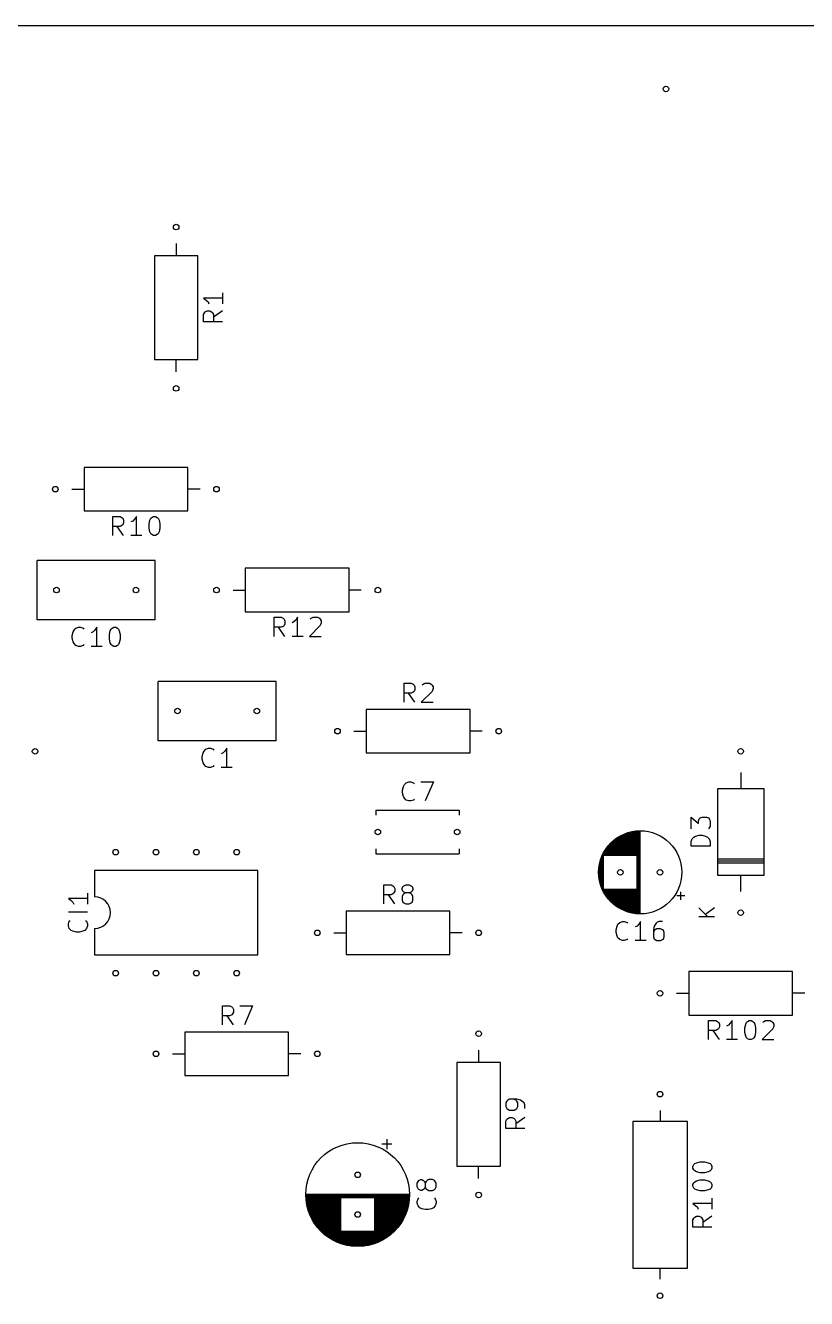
# Model space of a CAD drawing. Extents: x 0.79 to 9.84, y -6.5 to -0.79.
# Drawn here: x 2.663 to 4.601, y -3.944 to -0.787 of the extents above; entities that cross this region are included whole.
import ezdxf

# ---------------------------------------------------------------- set-up
doc = ezdxf.new("R2010")
doc.units = 0
doc.header["$MEASUREMENT"] = 0
doc.layers.add('BLACK', color=7, linetype='CONTINUOUS')

msp = doc.modelspace()

# ---------------------------------------------------------------- linework, layer by layer
at = {"layer": 'BLACK', "linetype": 'CONTINUOUS'}
for p, q in [((0.7874, -0.7874), (9.8425, -0.7874)), ((3.0374, -1.3283), (3.0374, -1.3587)), ((3.0913, -1.3587), (2.9835, -1.3587)), ((2.9835, -1.3587), (2.9835, -1.6161)), ((3.0913, -1.6161), (3.0913, -1.3587)), ((3.1523, -1.4503), (3.1523, -1.4773)), ((3.1523, -1.4638), (3.105, -1.4638)), ((3.105, -1.4638), (3.1118, -1.4683)), ((3.1118, -1.4683), (3.1163, -1.4728)), ((3.1163, -1.4728), (3.1185, -1.4773)), ((3.105, -1.5043), (3.1073, -1.4998)), ((3.105, -1.5223), (3.105, -1.5043)), ((3.1073, -1.4998), (3.1095, -1.4975)), ((3.1095, -1.4975), (3.114, -1.4953)), ((3.114, -1.4953), (3.1208, -1.4953)), ((3.1208, -1.4953), (3.1253, -1.4975)), ((3.1253, -1.4975), (3.1275, -1.4998)), ((3.1275, -1.4998), (3.1298, -1.5043)), ((3.1523, -1.4953), (3.1298, -1.511)), ((3.1298, -1.5043), (3.1298, -1.5223)), ((3.1523, -1.5223), (3.105, -1.5223)), ((2.9835, -1.6161), (3.0913, -1.6161)), ((3.0374, -1.6465), (3.0374, -1.6161)), ((3.0661, -1.8835), (2.8087, -1.8835)), ((2.8087, -1.8835), (2.8087, -1.9913)), ((3.0661, -1.9913), (3.0661, -1.8835)), ((2.7783, -1.9374), (2.8087, -1.9374)), ((3.0965, -1.9374), (3.0661, -1.9374)), ((2.8087, -1.9913), (3.0661, -1.9913)), ((2.88, -2.0523), (2.88, -2.005)), ((2.88, -2.005), (2.898, -2.005)), ((2.898, -2.005), (2.9025, -2.0073)), ((2.9025, -2.0073), (2.9048, -2.0095)), ((2.9048, -2.0095), (2.907, -2.014)), ((2.907, -2.014), (2.907, -2.0208)), ((2.9295, -2.0163), (2.925, -2.0185)), ((2.934, -2.0118), (2.9295, -2.0163)), ((2.9385, -2.005), (2.934, -2.0118)), ((2.9385, -2.0523), (2.9385, -2.005)), ((2.97, -2.023), (2.9723, -2.014)), ((2.9723, -2.014), (2.9745, -2.0095)), ((2.9745, -2.0095), (2.9768, -2.0073)), ((2.9768, -2.0073), (2.9813, -2.005)), ((2.9813, -2.005), (2.9858, -2.005)), ((2.9858, -2.005), (2.9903, -2.0073)), ((2.9903, -2.0073), (2.9925, -2.0095)), ((2.9925, -2.0095), (2.9948, -2.014)), ((2.9948, -2.014), (2.997, -2.023)), ((2.898, -2.0298), (2.88, -2.0298)), ((2.907, -2.0523), (2.8913, -2.0298)), ((2.9025, -2.0275), (2.898, -2.0298)), ((2.9048, -2.0253), (2.9025, -2.0275)), ((2.907, -2.0208), (2.9048, -2.0253)), ((2.97, -2.0343), (2.97, -2.023)), ((2.9723, -2.0433), (2.97, -2.0343)), ((2.9745, -2.0478), (2.9723, -2.0433)), ((2.9768, -2.05), (2.9745, -2.0478)), ((2.9813, -2.0523), (2.9768, -2.05)), ((2.9903, -2.05), (2.9858, -2.0523)), ((2.9925, -2.0478), (2.9903, -2.05)), ((2.9948, -2.0433), (2.9925, -2.0478)), ((2.997, -2.0343), (2.9948, -2.0433)), ((2.997, -2.023), (2.997, -2.0343)), ((2.952, -2.0523), (2.925, -2.0523)), ((2.9858, -2.0523), (2.9813, -2.0523)), ((2.9854, -2.1138), (2.6925, -2.1138)), ((2.6925, -2.261), (2.6925, -2.1138)), ((2.9854, -2.261), (2.9854, -2.1138)), ((3.4661, -2.1335), (3.2087, -2.1335)), ((3.2087, -2.1335), (3.2087, -2.2413)), ((3.4661, -2.2413), (3.4661, -2.1335)), ((3.1783, -2.1874), (3.2087, -2.1874)), ((3.4965, -2.1874), (3.4661, -2.1874)), ((3.2087, -2.2413), (3.4661, -2.2413)), ((2.9854, -2.261), (2.6925, -2.261)), ((3.28, -2.3023), (3.28, -2.255)), ((3.28, -2.255), (3.298, -2.255)), ((3.298, -2.255), (3.3025, -2.2573)), ((3.3025, -2.2573), (3.3048, -2.2595)), ((3.3048, -2.2595), (3.307, -2.264)), ((3.307, -2.2708), (3.3048, -2.2753)), ((3.307, -2.264), (3.307, -2.2708)), ((3.3295, -2.2663), (3.325, -2.2685)), ((3.334, -2.2618), (3.3295, -2.2663)), ((3.3385, -2.255), (3.334, -2.2618)), ((3.3385, -2.3023), (3.3385, -2.255)), ((3.37, -2.2595), (3.3723, -2.2573)), ((3.3723, -2.2573), (3.3768, -2.255)), ((3.3768, -2.255), (3.388, -2.255)), ((3.388, -2.255), (3.3925, -2.2573)), ((3.3925, -2.2573), (3.3948, -2.2595)), ((3.3948, -2.2595), (3.397, -2.264)), ((3.397, -2.2685), (3.3948, -2.2753)), ((3.397, -2.264), (3.397, -2.2685)), ((2.7794, -2.3001), (2.7816, -2.2911)), ((2.7794, -2.3068), (2.7794, -2.3001)), ((2.7816, -2.2911), (2.7839, -2.2866)), ((2.7839, -2.2866), (2.7884, -2.2821)), ((2.7884, -2.2821), (2.7951, -2.2798)), ((2.7951, -2.2798), (2.7996, -2.2798)), ((2.7996, -2.2798), (2.8064, -2.2821)), ((2.8064, -2.2821), (2.8086, -2.2843)), ((2.8311, -2.2911), (2.8266, -2.2933)), ((2.8356, -2.2866), (2.8311, -2.2911)), ((2.8401, -2.2798), (2.8356, -2.2866)), ((2.8401, -2.3271), (2.8401, -2.2798)), ((2.8716, -2.2978), (2.8738, -2.2888)), ((2.8716, -2.3091), (2.8716, -2.2978)), ((2.8738, -2.2888), (2.8761, -2.2843)), ((2.8761, -2.2843), (2.8783, -2.2821)), ((2.8783, -2.2821), (2.8828, -2.2798)), ((2.8828, -2.2798), (2.8873, -2.2798)), ((2.8873, -2.2798), (2.8918, -2.2821)), ((2.8918, -2.2821), (2.8941, -2.2843)), ((2.8941, -2.2843), (2.8963, -2.2888)), ((2.8963, -2.2888), (2.8986, -2.2978)), ((2.8986, -2.2978), (2.8986, -2.3091)), ((3.298, -2.2798), (3.28, -2.2798)), ((3.307, -2.3023), (3.2913, -2.2798)), ((3.3025, -2.2775), (3.298, -2.2798)), ((3.3048, -2.2753), (3.3025, -2.2775)), ((3.352, -2.3023), (3.325, -2.3023)), ((3.3948, -2.2753), (3.3678, -2.3023)), ((3.3678, -2.3023), (3.397, -2.3023)), ((2.7816, -2.3158), (2.7794, -2.3068)), ((2.7839, -2.3203), (2.7816, -2.3158)), ((2.7884, -2.3248), (2.7839, -2.3203)), ((2.7951, -2.3271), (2.7884, -2.3248)), ((2.7996, -2.3271), (2.7951, -2.3271)), ((2.8064, -2.3248), (2.7996, -2.3271)), ((2.8086, -2.3226), (2.8064, -2.3248)), ((2.8536, -2.3271), (2.8266, -2.3271)), ((2.8738, -2.3181), (2.8716, -2.3091)), ((2.8761, -2.3226), (2.8738, -2.3181)), ((2.8783, -2.3248), (2.8761, -2.3226)), ((2.8828, -2.3271), (2.8783, -2.3248)), ((2.8873, -2.3271), (2.8828, -2.3271)), ((2.8918, -2.3248), (2.8873, -2.3271)), ((2.8941, -2.3226), (2.8918, -2.3248)), ((2.8963, -2.3181), (2.8941, -2.3226)), ((2.8986, -2.3091), (2.8963, -2.3181)), ((3.2854, -2.4138), (2.9925, -2.4138)), ((2.9925, -2.561), (2.9925, -2.4138)), ((3.2854, -2.561), (3.2854, -2.4138)), ((3.6025, -2.4656), (3.6025, -2.4184)), ((3.6025, -2.4184), (3.6205, -2.4184)), ((3.6205, -2.4184), (3.625, -2.4206)), ((3.625, -2.4206), (3.6273, -2.4229)), ((3.6273, -2.4229), (3.6295, -2.4274)), ((3.6295, -2.4274), (3.6295, -2.4341)), ((3.6475, -2.4229), (3.6498, -2.4206)), ((3.6498, -2.4206), (3.6543, -2.4184)), ((3.6543, -2.4184), (3.6655, -2.4184)), ((3.6655, -2.4184), (3.67, -2.4206)), ((3.67, -2.4206), (3.6723, -2.4229)), ((3.6723, -2.4229), (3.6745, -2.4274)), ((3.6745, -2.4274), (3.6745, -2.4319)), ((3.6205, -2.4431), (3.6025, -2.4431)), ((3.6295, -2.4656), (3.6138, -2.4431)), ((3.625, -2.4409), (3.6205, -2.4431)), ((3.6273, -2.4386), (3.625, -2.4409)), ((3.6295, -2.4341), (3.6273, -2.4386)), ((3.6723, -2.4386), (3.6453, -2.4656)), ((3.6745, -2.4319), (3.6723, -2.4386)), ((3.5087, -2.4835), (3.5087, -2.5913)), ((3.7661, -2.4835), (3.5087, -2.4835)), ((3.6453, -2.4656), (3.6745, -2.4656)), ((3.7661, -2.5913), (3.7661, -2.4835)), ((3.4783, -2.5374), (3.5087, -2.5374)), ((3.7965, -2.5374), (3.7661, -2.5374)), ((3.2854, -2.561), (2.9925, -2.561)), ((3.1041, -2.5911), (3.1064, -2.5866)), ((3.1064, -2.5866), (3.1109, -2.5821)), ((3.1109, -2.5821), (3.1176, -2.5798)), ((3.1176, -2.5798), (3.1221, -2.5798)), ((3.1221, -2.5798), (3.1289, -2.5821)), ((3.1289, -2.5821), (3.1311, -2.5843)), ((3.1581, -2.5866), (3.1536, -2.5911)), ((3.1626, -2.5798), (3.1581, -2.5866)), ((3.1626, -2.6271), (3.1626, -2.5798)), ((3.1019, -2.6001), (3.1041, -2.5911)), ((3.1019, -2.6068), (3.1019, -2.6001)), ((3.1041, -2.6158), (3.1019, -2.6068)), ((3.1064, -2.6203), (3.1041, -2.6158)), ((3.1536, -2.5911), (3.1491, -2.5933)), ((3.5087, -2.5913), (3.7661, -2.5913)), ((3.1109, -2.6248), (3.1064, -2.6203)), ((3.1176, -2.6271), (3.1109, -2.6248)), ((3.1221, -2.6271), (3.1176, -2.6271)), ((3.1289, -2.6248), (3.1221, -2.6271)), ((3.1311, -2.6226), (3.1289, -2.6248)), ((3.1761, -2.6271), (3.1491, -2.6271)), ((4.4374, -2.6402), (4.4374, -2.6803)), ((3.5987, -2.6835), (3.601, -2.6745)), ((3.601, -2.6745), (3.6032, -2.67)), ((3.6032, -2.67), (3.6077, -2.6655)), ((3.6077, -2.6655), (3.6145, -2.6633)), ((3.6145, -2.6633), (3.619, -2.6633)), ((3.619, -2.6633), (3.6257, -2.6655)), ((3.6257, -2.6655), (3.628, -2.6678)), ((3.6437, -2.6633), (3.6752, -2.6633)), ((3.6752, -2.6633), (3.6549, -2.7105)), ((4.3795, -2.6803), (4.3795, -2.8945)), ((4.4953, -2.6803), (4.3795, -2.6803)), ((4.4953, -2.8945), (4.4953, -2.6803)), ((3.5987, -2.6903), (3.5987, -2.6835)), ((3.601, -2.6993), (3.5987, -2.6903)), ((3.6032, -2.7038), (3.601, -2.6993)), ((3.6077, -2.7083), (3.6032, -2.7038)), ((3.6145, -2.7105), (3.6077, -2.7083)), ((3.619, -2.7105), (3.6145, -2.7105)), ((3.6257, -2.7083), (3.619, -2.7105)), ((3.628, -2.706), (3.6257, -2.7083)), ((3.5327, -2.7335), (3.5327, -2.7459)), ((3.5327, -2.7335), (3.739, -2.7335)), ((3.739, -2.7335), (3.739, -2.7459)), ((4.3145, -2.7795), (4.3145, -2.7503)), ((4.3145, -2.7503), (4.3325, -2.766)), ((4.3325, -2.7593), (4.3347, -2.7548)), ((4.3325, -2.766), (4.3325, -2.7593)), ((4.3347, -2.7548), (4.337, -2.7525)), ((4.337, -2.7525), (4.3415, -2.7503)), ((4.3415, -2.7503), (4.3527, -2.7503)), ((4.3527, -2.7503), (4.3572, -2.7525)), ((4.3572, -2.7525), (4.3595, -2.7548)), ((4.3595, -2.7773), (4.3572, -2.7795)), ((4.3595, -2.7548), (4.3617, -2.7593)), ((4.3617, -2.7728), (4.3595, -2.7773)), ((4.3617, -2.7593), (4.3617, -2.7728)), ((4.1236, -2.8465), (4.1236, -2.8085)), ((4.1252, -2.8465), (4.1252, -2.8073)), ((4.1267, -2.8465), (4.1267, -2.8061)), ((4.1283, -2.8465), (4.1283, -2.8049)), ((4.1299, -2.8465), (4.1299, -2.8039)), ((4.1315, -2.8465), (4.1315, -2.8028)), ((4.133, -2.8465), (4.133, -2.8018)), ((4.1346, -2.8465), (4.1346, -2.8008)), ((4.1362, -2.8465), (4.1362, -2.7998)), ((4.1378, -2.8465), (4.1378, -2.7989)), ((4.1393, -2.8465), (4.1393, -2.7981)), ((4.1409, -2.8465), (4.1409, -2.7972)), ((4.1425, -2.8465), (4.1425, -2.7965)), ((4.1441, -2.8465), (4.1441, -2.7957)), ((4.1456, -2.8465), (4.1456, -2.795)), ((4.1472, -2.8465), (4.1472, -2.7943)), ((4.1488, -2.8465), (4.1488, -2.7936)), ((4.1504, -2.8465), (4.1504, -2.793)), ((4.1519, -2.8465), (4.1519, -2.7924)), ((4.1535, -2.8465), (4.1535, -2.7918)), ((4.1551, -2.8465), (4.1551, -2.7913)), ((4.1567, -2.8465), (4.1567, -2.7907)), ((4.1582, -2.8465), (4.1582, -2.7902)), ((4.1598, -2.8465), (4.1598, -2.7898)), ((4.1614, -2.8465), (4.1614, -2.7893)), ((4.163, -2.8465), (4.163, -2.7889)), ((4.1646, -2.8465), (4.1646, -2.7885)), ((4.1661, -2.8465), (4.1661, -2.7882)), ((4.1677, -2.8465), (4.1677, -2.7879)), ((4.1693, -2.8465), (4.1693, -2.7876)), ((4.1709, -2.8465), (4.1709, -2.7873)), ((4.1724, -2.8465), (4.1724, -2.787)), ((4.174, -2.8465), (4.174, -2.7868)), ((4.1756, -2.8465), (4.1756, -2.7866)), ((4.1772, -2.8465), (4.1772, -2.7864)), ((4.1787, -2.8465), (4.1787, -2.7863)), ((4.1803, -2.9887), (4.1803, -2.7861)), ((4.1819, -2.9888), (4.1819, -2.786)), ((4.1835, -2.9889), (4.1835, -2.7859)), ((4.185, -2.9889), (4.185, -2.7859)), ((4.1866, -2.989), (4.1866, -2.7858)), ((4.1882, -2.989), (4.1882, -2.7858)), ((4.3145, -2.811), (4.3167, -2.8043)), ((4.3167, -2.8043), (4.3212, -2.7998)), ((4.3212, -2.7998), (4.3257, -2.7975)), ((4.3257, -2.7975), (4.3347, -2.7953)), ((4.3347, -2.7953), (4.3415, -2.7953)), ((4.3415, -2.7953), (4.3505, -2.7975)), ((4.3505, -2.7975), (4.355, -2.7998)), ((4.355, -2.7998), (4.3595, -2.8043)), ((4.3595, -2.8043), (4.3617, -2.811)), ((3.5327, -2.8289), (3.5327, -2.8413)), ((3.739, -2.8289), (3.739, -2.8413)), ((4.0968, -2.9338), (4.0968, -2.841)), ((4.0984, -2.8465), (4.0984, -2.8381)), ((4.1, -2.8465), (4.1, -2.8355)), ((4.1015, -2.8465), (4.1015, -2.833)), ((4.1031, -2.8465), (4.1031, -2.8306)), ((4.1047, -2.8465), (4.1047, -2.8283)), ((4.1063, -2.8465), (4.1063, -2.8262)), ((4.1078, -2.8465), (4.1078, -2.8242)), ((4.1094, -2.8465), (4.1094, -2.8223)), ((4.111, -2.8465), (4.111, -2.8205)), ((4.1126, -2.8465), (4.1126, -2.8188)), ((4.1141, -2.8465), (4.1141, -2.8171)), ((4.1157, -2.8465), (4.1157, -2.8155)), ((4.1173, -2.8465), (4.1173, -2.814)), ((4.1189, -2.8465), (4.1189, -2.8126)), ((4.1204, -2.8465), (4.1204, -2.8111)), ((4.122, -2.8465), (4.122, -2.8098)), ((4.3145, -2.8223), (4.3145, -2.811)), ((4.3617, -2.8223), (4.3145, -2.8223)), ((4.3617, -2.811), (4.3617, -2.8223)), ((3.5327, -2.8413), (3.739, -2.8413)), ((4.0874, -2.9078), (4.0874, -2.867)), ((4.0889, -2.9141), (4.0889, -2.8607)), ((4.0905, -2.9191), (4.0905, -2.8557)), ((4.0921, -2.9234), (4.0921, -2.8514)), ((4.0937, -2.9272), (4.0937, -2.8476)), ((4.0952, -2.9306), (4.0952, -2.8442)), ((4.3795, -2.8543), (4.4953, -2.8543)), ((4.3795, -2.8591), (4.4953, -2.8591)), ((4.3795, -2.8638), (4.4953, -2.8638)), ((2.835, -2.8831), (2.835, -2.948)), ((3.2398, -2.8831), (2.835, -2.8831)), ((3.2398, -3.0917), (3.2398, -2.8831)), ((4.0858, -2.8986), (4.0858, -2.8762)), ((4.3795, -2.8945), (4.4953, -2.8945)), ((4.4374, -2.9346), (4.4374, -2.8945)), ((3.5525, -2.9656), (3.5525, -2.9184)), ((3.5525, -2.9184), (3.5705, -2.9184)), ((3.5705, -2.9184), (3.575, -2.9206)), ((3.575, -2.9206), (3.5773, -2.9229)), ((3.5773, -2.9229), (3.5795, -2.9274)), ((3.5795, -2.9341), (3.5773, -2.9386)), ((3.5795, -2.9274), (3.5795, -2.9341)), ((3.5975, -2.9274), (3.5998, -2.9229)), ((3.5975, -2.9296), (3.5975, -2.9274)), ((3.5998, -2.9341), (3.5975, -2.9296)), ((3.5998, -2.9229), (3.602, -2.9206)), ((3.602, -2.9364), (3.5998, -2.9341)), ((3.602, -2.9206), (3.6065, -2.9184)), ((3.6065, -2.9184), (3.6155, -2.9184)), ((3.6155, -2.9184), (3.62, -2.9206)), ((3.62, -2.9206), (3.6223, -2.9229)), ((3.6223, -2.9341), (3.62, -2.9364)), ((3.6223, -2.9229), (3.6245, -2.9274)), ((3.6245, -2.9296), (3.6223, -2.9341)), ((3.6245, -2.9274), (3.6245, -2.9296)), ((4.0984, -2.9367), (4.0984, -2.9283)), ((4.1, -2.9393), (4.1, -2.9283)), ((4.1015, -2.9419), (4.1015, -2.9283)), ((4.1031, -2.9442), (4.1031, -2.9283)), ((4.1047, -2.9465), (4.1047, -2.9283)), ((4.1063, -2.9486), (4.1063, -2.9283)), ((4.1078, -2.9506), (4.1078, -2.9283)), ((4.1094, -2.9525), (4.1094, -2.9283)), ((4.111, -2.9543), (4.111, -2.9283)), ((4.1126, -2.956), (4.1126, -2.9283)), ((4.1141, -2.9577), (4.1141, -2.9283)), ((4.1157, -2.9593), (4.1157, -2.9283)), ((4.1173, -2.9608), (4.1173, -2.9283)), ((4.1189, -2.9622), (4.1189, -2.9283)), ((4.1204, -2.9637), (4.1204, -2.9283)), ((4.122, -2.965), (4.122, -2.9283)), ((4.1236, -2.9663), (4.1236, -2.9283)), ((4.1252, -2.9675), (4.1252, -2.9283)), ((4.1267, -2.9687), (4.1267, -2.9283)), ((4.1283, -2.9699), (4.1283, -2.9283)), ((4.1299, -2.9709), (4.1299, -2.9283)), ((4.1315, -2.972), (4.1315, -2.9283)), ((4.133, -2.973), (4.133, -2.9283)), ((4.1346, -2.974), (4.1346, -2.9283)), ((4.1362, -2.975), (4.1362, -2.9283)), ((4.1378, -2.9759), (4.1378, -2.9283)), ((4.1393, -2.9767), (4.1393, -2.9283)), ((4.1409, -2.9776), (4.1409, -2.9283)), ((4.1425, -2.9783), (4.1425, -2.9283)), ((4.1441, -2.9791), (4.1441, -2.9283)), ((4.1456, -2.9798), (4.1456, -2.9283)), ((4.1472, -2.9805), (4.1472, -2.9283)), ((4.1488, -2.9812), (4.1488, -2.9283)), ((4.1504, -2.9818), (4.1504, -2.9283)), ((4.1519, -2.9824), (4.1519, -2.9283)), ((4.1535, -2.983), (4.1535, -2.9283)), ((4.1551, -2.9835), (4.1551, -2.9283)), ((4.1567, -2.9841), (4.1567, -2.9283)), ((4.1582, -2.9846), (4.1582, -2.9283)), ((4.1598, -2.985), (4.1598, -2.9283)), ((4.1614, -2.9855), (4.1614, -2.9283)), ((4.163, -2.9859), (4.163, -2.9283)), ((4.1646, -2.9863), (4.1646, -2.9283)), ((4.1661, -2.9866), (4.1661, -2.9283)), ((4.1677, -2.9869), (4.1677, -2.9283)), ((4.1693, -2.9872), (4.1693, -2.9283)), ((4.1709, -2.9875), (4.1709, -2.9283)), ((4.1724, -2.9878), (4.1724, -2.9283)), ((4.174, -2.988), (4.174, -2.9283)), ((4.1756, -2.9882), (4.1756, -2.9283)), ((4.1772, -2.9884), (4.1772, -2.9283)), ((4.1787, -2.9885), (4.1787, -2.9283)), ((4.2888, -2.9553), (4.2888, -2.9356)), ((2.8172, -2.9525), (2.77, -2.9525)), ((2.77, -2.9525), (2.7767, -2.957)), ((2.7767, -2.957), (2.7812, -2.9615)), ((2.7812, -2.9615), (2.7835, -2.966)), ((2.8172, -2.939), (2.8172, -2.966)), ((3.5705, -2.9431), (3.5525, -2.9431)), ((3.5795, -2.9656), (3.5638, -2.9431)), ((3.575, -2.9409), (3.5705, -2.9431)), ((3.5773, -2.9386), (3.575, -2.9409)), ((3.5998, -2.9431), (3.5975, -2.9476)), ((3.5975, -2.9476), (3.5975, -2.9566)), ((3.5975, -2.9566), (3.5998, -2.9611)), ((3.602, -2.9409), (3.5998, -2.9431)), ((3.5998, -2.9611), (3.602, -2.9634)), ((3.6065, -2.9386), (3.602, -2.9364)), ((3.6065, -2.9386), (3.602, -2.9409)), ((3.602, -2.9634), (3.6065, -2.9656)), ((3.6155, -2.9386), (3.6065, -2.9386)), ((3.6065, -2.9656), (3.6155, -2.9656)), ((3.62, -2.9364), (3.6155, -2.9386)), ((3.62, -2.9409), (3.6155, -2.9386)), ((3.6155, -2.9656), (3.62, -2.9634)), ((3.6223, -2.9431), (3.62, -2.9409)), ((3.62, -2.9634), (3.6223, -2.9611)), ((3.6245, -2.9476), (3.6223, -2.9431)), ((3.6223, -2.9611), (3.6245, -2.9566)), ((3.6245, -2.9566), (3.6245, -2.9476)), ((4.2986, -2.9455), (4.2789, -2.9455)), ((2.8172, -2.9863), (2.77, -2.9863)), ((3.4587, -2.9835), (3.4587, -3.0913)), ((3.7161, -2.9835), (3.4587, -2.9835)), ((3.7161, -3.0913), (3.7161, -2.9835)), ((4.3333, -2.9752), (4.3558, -2.9977)), ((4.3726, -2.9977), (4.3333, -2.9977)), ((4.3726, -2.9752), (4.3501, -2.9921)), ((2.77, -3.0155), (2.7722, -3.0088)), ((2.77, -3.02), (2.77, -3.0155)), ((2.7722, -3.0268), (2.77, -3.02)), ((2.7722, -3.0088), (2.7745, -3.0065)), ((2.7767, -3.0313), (2.7722, -3.0268)), ((2.815, -3.0268), (2.8105, -3.0313)), ((2.8127, -3.0065), (2.815, -3.0088)), ((2.815, -3.0088), (2.8172, -3.0155)), ((2.8172, -3.02), (2.815, -3.0268)), ((2.8172, -3.0155), (2.8172, -3.02)), ((2.835, -3.0268), (2.835, -3.0917)), ((4.1286, -3.0296), (4.1308, -3.0206)), ((4.1286, -3.0363), (4.1286, -3.0296)), ((4.1308, -3.0206), (4.1331, -3.0161)), ((4.1331, -3.0161), (4.1376, -3.0116)), ((4.1376, -3.0116), (4.1443, -3.0093)), ((4.1443, -3.0093), (4.1488, -3.0093)), ((4.1488, -3.0093), (4.1556, -3.0116)), ((4.1556, -3.0116), (4.1578, -3.0138)), ((4.1803, -3.0206), (4.1758, -3.0228)), ((4.1848, -3.0161), (4.1803, -3.0206)), ((4.1893, -3.0093), (4.1848, -3.0161)), ((4.1893, -3.0566), (4.1893, -3.0093)), ((4.2231, -3.0206), (4.2208, -3.0296)), ((4.2208, -3.0296), (4.2208, -3.0476)), ((4.2276, -3.0138), (4.2231, -3.0206)), ((4.2253, -3.0296), (4.2231, -3.0318)), ((4.2298, -3.0273), (4.2253, -3.0296)), ((4.2298, -3.0116), (4.2276, -3.0138)), ((4.2343, -3.0093), (4.2298, -3.0116)), ((4.2388, -3.0273), (4.2298, -3.0273)), ((4.2433, -3.0093), (4.2343, -3.0093)), ((4.2433, -3.0296), (4.2388, -3.0273)), ((4.2456, -3.0318), (4.2433, -3.0296)), ((2.7812, -3.0335), (2.7767, -3.0313)), ((2.7902, -3.0358), (2.7812, -3.0335)), ((2.797, -3.0358), (2.7902, -3.0358)), ((2.806, -3.0335), (2.797, -3.0358)), ((2.8105, -3.0313), (2.806, -3.0335)), ((3.4283, -3.0374), (3.4587, -3.0374)), ((3.7465, -3.0374), (3.7161, -3.0374)), ((4.1308, -3.0453), (4.1286, -3.0363)), ((4.1331, -3.0498), (4.1308, -3.0453)), ((4.1376, -3.0543), (4.1331, -3.0498)), ((4.1443, -3.0566), (4.1376, -3.0543)), ((4.1488, -3.0566), (4.1443, -3.0566)), ((4.1556, -3.0543), (4.1488, -3.0566)), ((4.1578, -3.0521), (4.1556, -3.0543)), ((4.2028, -3.0566), (4.1758, -3.0566)), ((4.2231, -3.0318), (4.2208, -3.0363)), ((4.2208, -3.0476), (4.2231, -3.0521)), ((4.2231, -3.0521), (4.2253, -3.0543)), ((4.2253, -3.0543), (4.2298, -3.0566)), ((4.2298, -3.0566), (4.2388, -3.0566)), ((4.2388, -3.0566), (4.2433, -3.0543)), ((4.2433, -3.0543), (4.2456, -3.0521)), ((4.2478, -3.0363), (4.2456, -3.0318)), ((4.2456, -3.0521), (4.2478, -3.0476)), ((4.2478, -3.0476), (4.2478, -3.0363)), ((2.835, -3.0917), (3.2398, -3.0917)), ((3.4587, -3.0913), (3.7161, -3.0913)), ((4.5661, -3.1335), (4.3087, -3.1335)), ((4.3087, -3.1335), (4.3087, -3.2413)), ((4.5661, -3.2413), (4.5661, -3.1335)), ((4.2783, -3.1874), (4.3087, -3.1874)), ((4.5965, -3.1874), (4.5661, -3.1874)), ((3.1525, -3.2656), (3.1525, -3.2184)), ((3.1525, -3.2184), (3.1705, -3.2184)), ((3.1705, -3.2184), (3.175, -3.2206)), ((3.1953, -3.2184), (3.2268, -3.2184)), ((3.2268, -3.2184), (3.2065, -3.2656)), ((3.1705, -3.2431), (3.1525, -3.2431)), ((3.1795, -3.2656), (3.1638, -3.2431)), ((3.175, -3.2409), (3.1705, -3.2431)), ((3.175, -3.2206), (3.1773, -3.2229)), ((3.1773, -3.2386), (3.175, -3.2409)), ((3.1773, -3.2229), (3.1795, -3.2274)), ((3.1795, -3.2341), (3.1773, -3.2386)), ((3.1795, -3.2274), (3.1795, -3.2341)), ((4.3087, -3.2413), (4.5661, -3.2413)), ((4.3575, -3.3023), (4.3575, -3.255)), ((4.3575, -3.255), (4.3755, -3.255)), ((4.3755, -3.2798), (4.3575, -3.2798)), ((4.3845, -3.3023), (4.3688, -3.2798)), ((4.3755, -3.255), (4.38, -3.2573)), ((4.38, -3.2775), (4.3755, -3.2798)), ((4.38, -3.2573), (4.3823, -3.2595)), ((4.3823, -3.2753), (4.38, -3.2775)), ((4.3823, -3.2595), (4.3845, -3.264)), ((4.3845, -3.2708), (4.3823, -3.2753)), ((4.3845, -3.264), (4.3845, -3.2708)), ((4.407, -3.2663), (4.4025, -3.2685)), ((4.4115, -3.2618), (4.407, -3.2663)), ((4.416, -3.255), (4.4115, -3.2618)), ((4.416, -3.3023), (4.416, -3.255)), ((4.4475, -3.273), (4.4498, -3.264)), ((4.4475, -3.2843), (4.4475, -3.273)), ((4.4498, -3.264), (4.452, -3.2595)), ((4.452, -3.2595), (4.4543, -3.2573)), ((4.4543, -3.2573), (4.4588, -3.255)), ((4.4588, -3.255), (4.4633, -3.255)), ((4.4633, -3.255), (4.4678, -3.2573)), ((4.4678, -3.2573), (4.47, -3.2595)), ((4.47, -3.2595), (4.4723, -3.264)), ((4.4723, -3.264), (4.4745, -3.273)), ((4.4745, -3.273), (4.4745, -3.2843)), ((4.5173, -3.2753), (4.4903, -3.3023)), ((4.4925, -3.2595), (4.4948, -3.2573)), ((4.4948, -3.2573), (4.4993, -3.255)), ((4.4993, -3.255), (4.5105, -3.255)), ((4.5105, -3.255), (4.515, -3.2573)), ((4.515, -3.2573), (4.5173, -3.2595)), ((4.5173, -3.2595), (4.5195, -3.264)), ((4.5195, -3.2685), (4.5173, -3.2753)), ((4.5195, -3.264), (4.5195, -3.2685)), ((3.0587, -3.2835), (3.0587, -3.3913)), ((3.3161, -3.2835), (3.0587, -3.2835)), ((3.3161, -3.3913), (3.3161, -3.2835)), ((4.4295, -3.3023), (4.4025, -3.3023)), ((4.4498, -3.2933), (4.4475, -3.2843)), ((4.452, -3.2978), (4.4498, -3.2933)), ((4.4543, -3.3), (4.452, -3.2978)), ((4.4588, -3.3023), (4.4543, -3.3)), ((4.4633, -3.3023), (4.4588, -3.3023)), ((4.4678, -3.3), (4.4633, -3.3023)), ((4.47, -3.2978), (4.4678, -3.3)), ((4.4723, -3.2933), (4.47, -3.2978)), ((4.4745, -3.2843), (4.4723, -3.2933)), ((4.4903, -3.3023), (4.5195, -3.3023)), ((3.0283, -3.3374), (3.0587, -3.3374)), ((3.3465, -3.3374), (3.3161, -3.3374)), ((3.7874, -3.3283), (3.7874, -3.3587)), ((3.8413, -3.3587), (3.7335, -3.3587)), ((3.7335, -3.3587), (3.7335, -3.6161)), ((3.8413, -3.6161), (3.8413, -3.3587)), ((3.0587, -3.3913), (3.3161, -3.3913)), ((3.8573, -3.4548), (3.855, -3.4593)), ((3.855, -3.4593), (3.855, -3.4683)), ((3.855, -3.4683), (3.8573, -3.4728)), ((3.8595, -3.4525), (3.8573, -3.4548)), ((3.864, -3.4503), (3.8595, -3.4525)), ((3.882, -3.4503), (3.864, -3.4503)), ((3.8798, -3.4525), (3.8753, -3.4503)), ((3.882, -3.4548), (3.8798, -3.4525)), ((3.891, -3.4525), (3.882, -3.4503)), ((3.8843, -3.4593), (3.882, -3.4548)), ((3.882, -3.4728), (3.8843, -3.4683)), ((3.8843, -3.4683), (3.8843, -3.4593)), ((3.8978, -3.457), (3.891, -3.4525)), ((3.9, -3.4593), (3.8978, -3.457)), ((3.9023, -3.4638), (3.9, -3.4593)), ((3.9023, -3.4728), (3.9023, -3.4638)), ((3.855, -3.5043), (3.8573, -3.4998)), ((3.8573, -3.4728), (3.8595, -3.475)), ((3.8573, -3.4998), (3.8595, -3.4975)), ((3.8595, -3.475), (3.864, -3.4773)), ((3.8595, -3.4975), (3.864, -3.4953)), ((3.864, -3.4773), (3.8753, -3.4773)), ((3.864, -3.4953), (3.8708, -3.4953)), ((3.8708, -3.4953), (3.8753, -3.4975)), ((3.8753, -3.4773), (3.8798, -3.475)), ((3.8753, -3.4975), (3.8775, -3.4998)), ((3.8775, -3.4998), (3.8798, -3.5043)), ((3.8798, -3.475), (3.882, -3.4728)), ((3.9023, -3.4953), (3.8798, -3.511)), ((4.2374, -3.4783), (4.2374, -3.5055)), ((3.855, -3.5223), (3.855, -3.5043)), ((3.9023, -3.5223), (3.855, -3.5223)), ((3.8798, -3.5043), (3.8798, -3.5223)), ((4.3051, -3.5055), (4.1697, -3.5055)), ((4.1697, -3.5055), (4.1697, -3.8693)), ((4.3051, -3.8693), (4.3051, -3.5055)), ((3.5722, -3.5612), (3.5474, -3.5612)), ((3.5598, -3.5488), (3.5598, -3.5736)), ((3.7335, -3.6161), (3.8413, -3.6161)), ((3.7874, -3.6465), (3.7874, -3.6161)), ((4.3188, -3.6165), (4.321, -3.612)), ((4.3188, -3.621), (4.3188, -3.6165)), ((4.321, -3.6255), (4.3188, -3.621)), ((4.321, -3.612), (4.3233, -3.6098)), ((4.3233, -3.6278), (4.321, -3.6255)), ((4.3233, -3.6098), (4.3278, -3.6075)), ((4.3278, -3.63), (4.3233, -3.6278)), ((4.3278, -3.6075), (4.3368, -3.6053)), ((4.3368, -3.6323), (4.3278, -3.63)), ((4.3368, -3.6053), (4.348, -3.6053)), ((4.348, -3.6053), (4.357, -3.6075)), ((4.357, -3.63), (4.348, -3.6323)), ((4.357, -3.6075), (4.3615, -3.6098)), ((4.3615, -3.6278), (4.357, -3.63)), ((4.3615, -3.6098), (4.3638, -3.612)), ((4.3638, -3.6255), (4.3615, -3.6278)), ((4.3638, -3.612), (4.366, -3.6165)), ((4.366, -3.621), (4.3638, -3.6255)), ((4.366, -3.6165), (4.366, -3.621)), ((3.6349, -3.6585), (3.6372, -3.654)), ((3.6349, -3.6675), (3.6349, -3.6585)), ((3.6372, -3.654), (3.6394, -3.6517)), ((3.6394, -3.6517), (3.6439, -3.6495)), ((3.6439, -3.6495), (3.6462, -3.6495)), ((3.6462, -3.6495), (3.6507, -3.6517)), ((3.6507, -3.6517), (3.6529, -3.654)), ((3.6529, -3.654), (3.6552, -3.6585)), ((3.6574, -3.654), (3.6552, -3.6585)), ((3.6552, -3.6585), (3.6552, -3.6675)), ((3.6597, -3.6517), (3.6574, -3.654)), ((3.6642, -3.6495), (3.6597, -3.6517)), ((3.6732, -3.6495), (3.6642, -3.6495)), ((3.6777, -3.6517), (3.6732, -3.6495)), ((3.6799, -3.654), (3.6777, -3.6517)), ((3.6822, -3.6585), (3.6799, -3.654)), ((3.6822, -3.6675), (3.6822, -3.6585)), ((4.3188, -3.6615), (4.321, -3.657)), ((4.3188, -3.666), (4.3188, -3.6615)), ((4.321, -3.657), (4.3233, -3.6548)), ((4.3233, -3.6548), (4.3278, -3.6525)), ((4.3278, -3.6525), (4.3368, -3.6503)), ((4.348, -3.6323), (4.3368, -3.6323)), ((4.3368, -3.6503), (4.348, -3.6503)), ((4.348, -3.6503), (4.357, -3.6525)), ((4.357, -3.6525), (4.3615, -3.6548)), ((4.3615, -3.6548), (4.3638, -3.657)), ((4.3638, -3.657), (4.366, -3.6615)), ((4.366, -3.6615), (4.366, -3.666)), ((3.6146, -3.6866), (3.3602, -3.6866)), ((3.6146, -3.6882), (3.3602, -3.6882)), ((3.6146, -3.6898), (3.3602, -3.6898)), ((3.6145, -3.6913), (3.3603, -3.6913)), ((3.6144, -3.6929), (3.3604, -3.6929)), ((3.6372, -3.672), (3.6349, -3.6675)), ((3.6394, -3.6742), (3.6372, -3.672)), ((3.6439, -3.6765), (3.6394, -3.6742)), ((3.6462, -3.6765), (3.6439, -3.6765)), ((3.6507, -3.6742), (3.6462, -3.6765)), ((3.6529, -3.672), (3.6507, -3.6742)), ((3.6552, -3.6675), (3.6529, -3.672)), ((3.6552, -3.6675), (3.6574, -3.672)), ((3.6574, -3.672), (3.6597, -3.6742)), ((3.6597, -3.6742), (3.6642, -3.6765)), ((3.6642, -3.6765), (3.6732, -3.6765)), ((3.6732, -3.6765), (3.6777, -3.6742)), ((3.6777, -3.6742), (3.6799, -3.672)), ((3.6799, -3.672), (3.6822, -3.6675)), ((4.321, -3.6705), (4.3188, -3.666)), ((4.3233, -3.6728), (4.321, -3.6705)), ((4.3278, -3.675), (4.3233, -3.6728)), ((4.3368, -3.6773), (4.3278, -3.675)), ((4.348, -3.6773), (4.3368, -3.6773)), ((4.357, -3.675), (4.348, -3.6773)), ((4.3615, -3.6728), (4.357, -3.675)), ((4.3638, -3.6705), (4.3615, -3.6728)), ((4.366, -3.666), (4.3638, -3.6705)), ((3.6143, -3.6945), (3.3605, -3.6945)), ((3.4465, -3.6961), (3.3606, -3.6961)), ((3.4465, -3.6976), (3.3607, -3.6976)), ((3.4465, -3.6992), (3.3608, -3.6992)), ((3.4465, -3.7008), (3.361, -3.7008)), ((3.4465, -3.7024), (3.3612, -3.7024)), ((3.4465, -3.7039), (3.3614, -3.7039)), ((3.4465, -3.7055), (3.3616, -3.7055)), ((3.4465, -3.7071), (3.3619, -3.7071)), ((3.4465, -3.7087), (3.3621, -3.7087)), ((3.4465, -3.7102), (3.3624, -3.7102)), ((3.4465, -3.7118), (3.3627, -3.7118)), ((3.4465, -3.7134), (3.363, -3.7134)), ((3.4465, -3.715), (3.3634, -3.715)), ((3.4465, -3.7166), (3.3637, -3.7166)), ((3.4465, -3.7181), (3.3641, -3.7181)), ((3.4465, -3.7197), (3.3645, -3.7197)), ((3.4465, -3.7213), (3.365, -3.7213)), ((3.4465, -3.7229), (3.3654, -3.7229)), ((3.4465, -3.7244), (3.3659, -3.7244)), ((3.6143, -3.6961), (3.5283, -3.6961)), ((3.6141, -3.6976), (3.5283, -3.6976)), ((3.614, -3.6992), (3.5283, -3.6992)), ((3.6138, -3.7008), (3.5283, -3.7008)), ((3.6136, -3.7024), (3.5283, -3.7024)), ((3.6134, -3.7039), (3.5283, -3.7039)), ((3.6132, -3.7055), (3.5283, -3.7055)), ((3.613, -3.7071), (3.5283, -3.7071)), ((3.6127, -3.7087), (3.5283, -3.7087)), ((3.6124, -3.7102), (3.5283, -3.7102)), ((3.6121, -3.7118), (3.5283, -3.7118)), ((3.6118, -3.7134), (3.5283, -3.7134)), ((3.6114, -3.715), (3.5283, -3.715)), ((3.6111, -3.7166), (3.5283, -3.7166)), ((3.6107, -3.7181), (3.5283, -3.7181)), ((3.6103, -3.7197), (3.5283, -3.7197)), ((3.6098, -3.7213), (3.5283, -3.7213)), ((3.6094, -3.7229), (3.5283, -3.7229)), ((3.6089, -3.7244), (3.5283, -3.7244)), ((3.6349, -3.7035), (3.6372, -3.6967)), ((3.6349, -3.708), (3.6349, -3.7035)), ((3.6372, -3.7147), (3.6349, -3.708)), ((3.6372, -3.6967), (3.6394, -3.6945)), ((3.6417, -3.7192), (3.6372, -3.7147)), ((3.6462, -3.7215), (3.6417, -3.7192)), ((3.6552, -3.7237), (3.6462, -3.7215)), ((3.6619, -3.7237), (3.6552, -3.7237)), ((3.6709, -3.7215), (3.6619, -3.7237)), ((3.6754, -3.7192), (3.6709, -3.7215)), ((3.6799, -3.7147), (3.6754, -3.7192)), ((3.6777, -3.6945), (3.6799, -3.6967)), ((3.6799, -3.6967), (3.6822, -3.7035)), ((3.6822, -3.708), (3.6799, -3.7147)), ((3.6822, -3.7035), (3.6822, -3.708)), ((4.366, -3.7088), (4.3188, -3.7088)), ((4.3188, -3.7088), (4.3255, -3.7133)), ((4.3255, -3.7133), (4.33, -3.7178)), ((4.33, -3.7178), (4.3323, -3.7223)), ((4.366, -3.6953), (4.366, -3.7223)), ((3.4465, -3.726), (3.3664, -3.726)), ((3.4465, -3.7276), (3.3669, -3.7276)), ((3.4465, -3.7292), (3.3674, -3.7292)), ((3.4465, -3.7307), (3.368, -3.7307)), ((3.4465, -3.7323), (3.3686, -3.7323)), ((3.4465, -3.7339), (3.3692, -3.7339)), ((3.4465, -3.7355), (3.3698, -3.7355)), ((3.4465, -3.737), (3.3705, -3.737)), ((3.4465, -3.7386), (3.3712, -3.7386)), ((3.4465, -3.7402), (3.3719, -3.7402)), ((3.4465, -3.7418), (3.3726, -3.7418)), ((3.4465, -3.7433), (3.3734, -3.7433)), ((3.4465, -3.7449), (3.3742, -3.7449)), ((3.4465, -3.7465), (3.375, -3.7465)), ((3.4465, -3.7481), (3.3758, -3.7481)), ((3.4465, -3.7496), (3.3767, -3.7496)), ((3.4465, -3.7512), (3.3776, -3.7512)), ((3.4465, -3.7528), (3.3785, -3.7528)), ((3.4465, -3.7544), (3.3794, -3.7544)), ((3.4465, -3.7559), (3.3805, -3.7559)), ((3.6084, -3.726), (3.5283, -3.726)), ((3.6079, -3.7276), (3.5283, -3.7276)), ((3.6074, -3.7292), (3.5283, -3.7292)), ((3.6068, -3.7307), (3.5283, -3.7307)), ((3.6062, -3.7323), (3.5283, -3.7323)), ((3.6056, -3.7339), (3.5283, -3.7339)), ((3.605, -3.7355), (3.5283, -3.7355)), ((3.6043, -3.737), (3.5283, -3.737)), ((3.6036, -3.7386), (3.5283, -3.7386)), ((3.6029, -3.7402), (3.5283, -3.7402)), ((3.6022, -3.7418), (3.5283, -3.7418)), ((3.6014, -3.7433), (3.5283, -3.7433)), ((3.6006, -3.7449), (3.5283, -3.7449)), ((3.5998, -3.7465), (3.5283, -3.7465)), ((3.599, -3.7481), (3.5283, -3.7481)), ((3.5981, -3.7496), (3.5283, -3.7496)), ((3.5972, -3.7512), (3.5283, -3.7512)), ((3.5963, -3.7528), (3.5283, -3.7528)), ((3.5954, -3.7544), (3.5283, -3.7544)), ((3.5943, -3.7559), (3.5283, -3.7559)), ((4.3188, -3.7493), (4.321, -3.7448)), ((4.3188, -3.7673), (4.3188, -3.7493)), ((4.321, -3.7448), (4.3233, -3.7425)), ((4.3233, -3.7425), (4.3278, -3.7403)), ((4.3278, -3.7403), (4.3345, -3.7403)), ((4.3345, -3.7403), (4.339, -3.7425)), ((4.339, -3.7425), (4.3413, -3.7448)), ((4.3413, -3.7448), (4.3435, -3.7493)), ((4.366, -3.7403), (4.3435, -3.756)), ((4.3435, -3.7493), (4.3435, -3.7673)), ((3.4465, -3.7575), (3.3815, -3.7575)), ((3.4465, -3.7591), (3.3825, -3.7591)), ((3.4465, -3.7607), (3.3836, -3.7607)), ((3.4465, -3.7622), (3.3848, -3.7622)), ((3.4465, -3.7638), (3.3859, -3.7638)), ((3.4465, -3.7654), (3.3871, -3.7654)), ((3.4465, -3.767), (3.3883, -3.767)), ((3.4465, -3.7685), (3.3896, -3.7685)), ((3.4465, -3.7701), (3.3909, -3.7701)), ((3.4465, -3.7717), (3.3923, -3.7717)), ((3.4465, -3.7733), (3.3937, -3.7733)), ((3.4465, -3.7748), (3.3952, -3.7748)), ((3.4465, -3.7764), (3.3967, -3.7764)), ((3.5766, -3.778), (3.3982, -3.778)), ((3.575, -3.7796), (3.3998, -3.7796)), ((3.5733, -3.7811), (3.4015, -3.7811)), ((3.5715, -3.7827), (3.4033, -3.7827)), ((3.5698, -3.7843), (3.405, -3.7843)), ((3.5679, -3.7859), (3.4069, -3.7859)), ((3.5659, -3.7874), (3.4089, -3.7874)), ((3.5933, -3.7575), (3.5283, -3.7575)), ((3.5923, -3.7591), (3.5283, -3.7591)), ((3.5912, -3.7607), (3.5283, -3.7607)), ((3.59, -3.7622), (3.5283, -3.7622)), ((3.5889, -3.7638), (3.5283, -3.7638)), ((3.5877, -3.7654), (3.5283, -3.7654)), ((3.5865, -3.767), (3.5283, -3.767)), ((3.5852, -3.7685), (3.5283, -3.7685)), ((3.5839, -3.7701), (3.5283, -3.7701)), ((3.5825, -3.7717), (3.5283, -3.7717)), ((3.5811, -3.7733), (3.5283, -3.7733)), ((3.5796, -3.7748), (3.5283, -3.7748)), ((3.5781, -3.7764), (3.5283, -3.7764)), ((4.366, -3.7673), (4.3188, -3.7673)), ((3.5639, -3.789), (3.4109, -3.789)), ((3.5618, -3.7906), (3.413, -3.7906)), ((3.5596, -3.7922), (3.4152, -3.7922)), ((3.5573, -3.7937), (3.4175, -3.7937)), ((3.5549, -3.7953), (3.4199, -3.7953)), ((3.5524, -3.7969), (3.4224, -3.7969)), ((3.5496, -3.7985), (3.4252, -3.7985)), ((3.5468, -3.8), (3.428, -3.8)), ((3.5438, -3.8016), (3.431, -3.8016)), ((3.5406, -3.8032), (3.4343, -3.8032)), ((3.5371, -3.8048), (3.4377, -3.8048)), ((3.5333, -3.8063), (3.4415, -3.8063)), ((3.5291, -3.8079), (3.4457, -3.8079)), ((3.5244, -3.8095), (3.4504, -3.8095)), ((3.519, -3.8111), (3.4558, -3.8111)), ((3.5123, -3.8126), (3.4625, -3.8126)), ((3.5032, -3.8142), (3.4716, -3.8142)), ((4.1697, -3.8693), (4.3051, -3.8693)), ((4.2374, -3.8965), (4.2374, -3.8693))]:
    msp.add_line(p, q, dxfattribs=at)
at = {"layer": 'BLACK'}
for centre, radius in [((4.1882, -2.8874), 0.1031), ((3.4874, -3.6866), 0.1287)]:
    msp.add_circle(centre, radius, dxfattribs=at)
msp.add_arc((2.835, -2.9874), 0.0394, -90, 90, dxfattribs=at)
at = {"layer": 'WHITE'}
for centre in [(4.252, -0.9449), (3.0374, -1.2874), (3.0374, -1.6874), (2.7374, -1.9374), (3.1374, -1.9374), (2.7406, -2.1874), (2.9374, -2.1874), (3.1374, -2.1874), (3.5374, -2.1874), (3.0406, -2.4874), (3.2374, -2.4874), (3.4374, -2.5374), (3.8374, -2.5374), (2.6874, -2.5874), (4.4374, -2.5874), (3.5374, -2.7874), (3.7343, -2.7874), (2.8874, -2.8374), (2.9874, -2.8374), (3.0874, -2.8374), (3.1874, -2.8374), (4.139, -2.8874), (4.2374, -2.8874), (4.4374, -2.9874), (3.3874, -3.0374), (3.7874, -3.0374), (2.8874, -3.1374), (2.9874, -3.1374), (3.0874, -3.1374), (3.1874, -3.1374), (4.2374, -3.1874), (3.7874, -3.2874), (2.9874, -3.3374), (3.3874, -3.3374), (4.2374, -3.4374), (3.4874, -3.6374), (3.7874, -3.6874), (3.4874, -3.7358), (4.2374, -3.9374)]:
    msp.add_circle(centre, 0.00689, dxfattribs=at)

doc.saveas('drawing.dxf')
